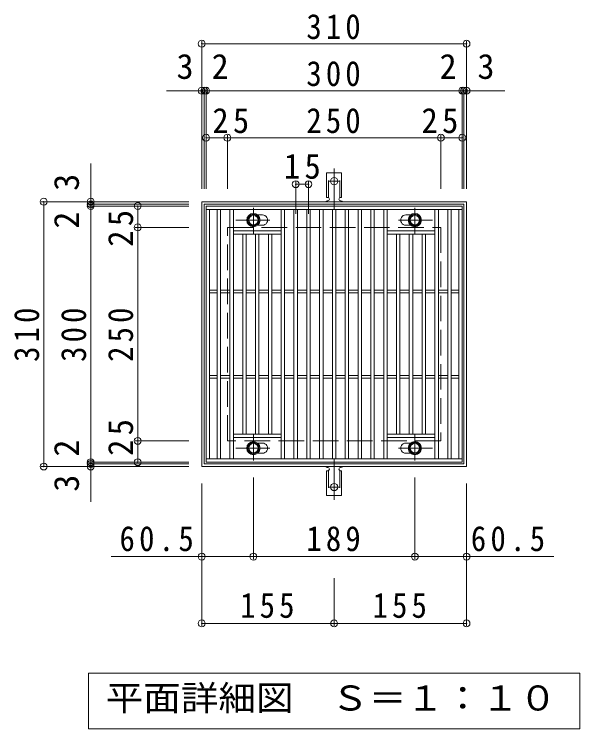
# Model space of a CAD drawing. Units: millimetres at full size, sheet at 1:10; some dimension numbers follow another scale. Extents: x -1436 to 1795, y -1374 to 1269.
# Drawn here: x -365 to 297, y 432 to 1269 of the extents above; entities that cross this region are included whole.
import ezdxf
from ezdxf.enums import TextEntityAlignment as Align

# ---------------------------------------------------------------- set-up
doc = ezdxf.new("R2010")
doc.units = ezdxf.units.MM
doc.header["$LTSCALE"] = 10
doc.header["$PDMODE"] = 32
doc.header["$PDSIZE"] = 8
for name, pattern in [('CHAIN1', [8, 5, -1, 1, -1]), ('CHAIN2', [12, 9, -1, 1, -1]), ('DASHED2', [3, 2, -1]), ('DASHED3', [4, 3, -1])]:
    doc.linetypes.add(name, pattern=pattern)
for name, color, linetype, lineweight in [('C-1', 2, 'Continuous', 9), ('C-2', 3, 'Continuous', 9), ('C-4', 7, 'Continuous', 9), ('C-5', 7, 'Continuous', 9), ('C-8', 4, 'Continuous', 9), ('C-9', 7, 'Continuous', 9), ('C-A', 3, 'Continuous', 9)]:
    doc.layers.add(name, color=color, linetype=linetype, lineweight=lineweight)
doc.styles.add('ＭＳ ゴシック', font='')
doc.styles.get('ＭＳ ゴシック').set_extended_font_data('MS Gothic')

msp = doc.modelspace()

# ---------------------------------------------------------------- linework, layer by layer
at = {"layer": 'C-1'}
for points in [[(-145.64, 739.07), (-145.64, 1049.07), (164.36, 1049.07), (164.36, 739.07)], [(-142.64, 742.07), (-142.64, 1046.07), (161.36, 1046.07), (161.36, 742.07)]]:
    msp.add_lwpolyline(points, close=True, dxfattribs=at)
at = {"layer": 'C-1', "linetype": 'DASHED3'}
msp.add_lwpolyline([(-115.64, 769.07), (-115.64, 1019.07), (134.36, 1019.07), (134.36, 769.07)], close=True, dxfattribs=at)
at = {"layer": 'C-2'}
for p, q in [((-140.64, 1040.07), (159.36, 1040.07)), ((-136.64, 748.07), (-136.64, 1040.07)), ((-127.64, 748.07), (-127.64, 1040.07)), ((-123.64, 748.07), (-123.64, 1040.07)), ((-112.64, 748.07), (-112.64, 1040.07)), ((-108.64, 748.07), (-108.64, 1040.07)), ((-52.64, 748.07), (-52.64, 1040.07)), ((-48.64, 748.07), (-48.64, 1040.07)), ((-37.64, 748.07), (-37.64, 1040.07)), ((-33.64, 748.07), (-33.64, 1040.07)), ((-22.64, 748.07), (-22.64, 1040.07)), ((-18.64, 748.07), (-18.64, 1040.07)), ((-7.64, 748.07), (-7.64, 1040.07)), ((-3.64, 748.07), (-3.64, 1040.07)), ((7.36, 748.07), (7.36, 1040.07)), ((11.36, 748.07), (11.36, 1040.07)), ((22.36, 748.07), (22.36, 1040.07)), ((26.36, 748.07), (26.36, 1040.07)), ((37.36, 748.07), (37.36, 1040.07)), ((41.36, 748.07), (41.36, 1040.07)), ((52.36, 748.07), (52.36, 1040.07)), ((56.36, 748.07), (56.36, 1040.07)), ((67.36, 748.07), (67.36, 1040.07)), ((71.36, 748.07), (71.36, 1040.07)), ((127.36, 748.07), (127.36, 1040.07)), ((131.36, 748.07), (131.36, 1040.07)), ((142.36, 748.07), (142.36, 1040.07)), ((146.36, 748.07), (146.36, 1040.07)), ((155.36, 748.07), (155.36, 1040.07)), ((-80.24, 1033.57), (-74.64, 1033.57)), ((98.95, 1033.57), (93.36, 1033.57)), ((-80.24, 1021.57), (-74.64, 1021.57)), ((98.95, 1021.57), (93.36, 1021.57)), ((-108.64, 1015.07), (-52.64, 1015.07)), ((127.36, 1015.07), (71.36, 1015.07)), ((-108.64, 1011.07), (-52.64, 1011.07)), ((-97.64, 777.07), (-97.64, 1011.07)), ((-93.64, 777.07), (-93.64, 1011.07)), ((-82.64, 777.07), (-82.64, 1011.07)), ((-78.64, 777.07), (-78.64, 1011.07)), ((-67.64, 777.07), (-67.64, 1011.07)), ((-63.64, 777.07), (-63.64, 1011.07)), ((127.36, 1011.07), (71.36, 1011.07)), ((82.36, 777.07), (82.36, 1011.07)), ((86.36, 777.07), (86.36, 1011.07)), ((97.36, 777.07), (97.36, 1011.07)), ((101.36, 777.07), (101.36, 1011.07)), ((112.36, 777.07), (112.36, 1011.07)), ((116.36, 777.07), (116.36, 1011.07)), ((-136.64, 945.57), (-127.64, 945.57)), ((-123.64, 945.57), (-112.64, 945.57)), ((-108.64, 945.57), (-97.64, 945.57)), ((-93.64, 945.57), (-82.64, 945.57)), ((-78.64, 945.57), (-67.64, 945.57)), ((-63.64, 945.57), (-52.64, 945.57)), ((-48.64, 945.57), (-37.64, 945.57)), ((-33.64, 945.57), (-22.64, 945.57)), ((-18.64, 945.57), (-7.64, 945.57)), ((-3.64, 945.57), (7.36, 945.57)), ((11.36, 945.57), (22.36, 945.57)), ((26.36, 945.57), (37.36, 945.57)), ((41.36, 945.57), (52.36, 945.57)), ((56.36, 945.57), (67.36, 945.57)), ((71.36, 945.57), (82.36, 945.57)), ((86.36, 945.57), (97.36, 945.57)), ((101.36, 945.57), (112.36, 945.57)), ((116.36, 945.57), (127.36, 945.57)), ((131.36, 945.57), (142.36, 945.57)), ((146.36, 945.57), (155.36, 945.57)), ((-136.64, 942.57), (-127.64, 942.57)), ((-123.64, 942.57), (-112.64, 942.57)), ((-108.64, 942.57), (-97.64, 942.57)), ((-93.64, 942.57), (-82.64, 942.57)), ((-78.64, 942.57), (-67.64, 942.57)), ((-63.64, 942.57), (-52.64, 942.57)), ((-48.64, 942.57), (-37.64, 942.57)), ((-33.64, 942.57), (-22.64, 942.57)), ((-18.64, 942.57), (-7.64, 942.57)), ((-3.64, 942.57), (7.36, 942.57)), ((11.36, 942.57), (22.36, 942.57)), ((26.36, 942.57), (37.36, 942.57)), ((41.36, 942.57), (52.36, 942.57)), ((56.36, 942.57), (67.36, 942.57)), ((71.36, 942.57), (82.36, 942.57)), ((86.36, 942.57), (97.36, 942.57)), ((101.36, 942.57), (112.36, 942.57)), ((116.36, 942.57), (127.36, 942.57)), ((131.36, 942.57), (142.36, 942.57)), ((146.36, 942.57), (155.36, 942.57)), ((-136.64, 845.57), (-127.64, 845.57)), ((-123.64, 845.57), (-112.64, 845.57)), ((-108.64, 845.57), (-97.64, 845.57)), ((-93.64, 845.57), (-82.64, 845.57)), ((-78.64, 845.57), (-67.64, 845.57)), ((-63.64, 845.57), (-52.64, 845.57)), ((-48.64, 845.57), (-37.64, 845.57)), ((-33.64, 845.57), (-22.64, 845.57)), ((-18.64, 845.57), (-7.64, 845.57)), ((-3.64, 845.57), (7.36, 845.57)), ((11.36, 845.57), (22.36, 845.57)), ((26.36, 845.57), (37.36, 845.57)), ((41.36, 845.57), (52.36, 845.57)), ((56.36, 845.57), (67.36, 845.57)), ((71.36, 845.57), (82.36, 845.57)), ((86.36, 845.57), (97.36, 845.57)), ((101.36, 845.57), (112.36, 845.57)), ((116.36, 845.57), (127.36, 845.57)), ((131.36, 845.57), (142.36, 845.57)), ((146.36, 845.57), (155.36, 845.57)), ((-136.64, 842.57), (-127.64, 842.57)), ((-123.64, 842.57), (-112.64, 842.57)), ((-108.64, 842.57), (-97.64, 842.57)), ((-93.64, 842.57), (-82.64, 842.57)), ((-78.64, 842.57), (-67.64, 842.57)), ((-63.64, 842.57), (-52.64, 842.57)), ((-48.64, 842.57), (-37.64, 842.57)), ((-33.64, 842.57), (-22.64, 842.57)), ((-18.64, 842.57), (-7.64, 842.57)), ((-3.64, 842.57), (7.36, 842.57)), ((11.36, 842.57), (22.36, 842.57)), ((26.36, 842.57), (37.36, 842.57)), ((41.36, 842.57), (52.36, 842.57)), ((56.36, 842.57), (67.36, 842.57)), ((71.36, 842.57), (82.36, 842.57)), ((86.36, 842.57), (97.36, 842.57)), ((101.36, 842.57), (112.36, 842.57)), ((116.36, 842.57), (127.36, 842.57)), ((131.36, 842.57), (142.36, 842.57)), ((146.36, 842.57), (155.36, 842.57)), ((-108.64, 777.07), (-52.64, 777.07)), ((-108.64, 773.07), (-52.64, 773.07)), ((127.36, 777.07), (71.36, 777.07)), ((127.36, 773.07), (71.36, 773.07)), ((-80.24, 766.57), (-74.64, 766.57)), ((98.95, 766.57), (93.36, 766.57)), ((-80.24, 754.57), (-74.64, 754.57)), ((98.95, 754.57), (93.36, 754.57)), ((159.36, 748.07), (-140.64, 748.07))]:
    msp.add_line(p, q, dxfattribs=at)
at = {"layer": 'C-2', "color": 7}
for p, q in [((-85.14, 630.61), (-85.14, 726.19)), ((103.86, 630.61), (103.86, 726.19)), ((-145.64, 552.47), (-145.64, 719.07)), ((164.36, 552.47), (164.36, 719.07)), ((-145.64, 633.61), (-251.52, 633.61)), ((-145.64, 633.61), (-85.14, 633.61)), ((-85.14, 633.61), (103.86, 633.61)), ((103.86, 633.61), (164.36, 633.61)), ((164.36, 633.61), (266.48, 633.61)), ((9.36, 552.47), (9.36, 608.26)), ((-145.64, 555.47), (9.36, 555.47)), ((9.36, 555.47), (164.36, 555.47))]:
    msp.add_line(p, q, dxfattribs=at)
at = {"layer": 'C-2'}
msp.add_lwpolyline([(-140.64, 744.07), (-140.64, 1044.07), (159.36, 1044.07), (159.36, 744.07)], close=True, dxfattribs=at)
for centre, start, end in [((-74.64, 1027.57), 269.99995, 90), ((93.36, 1027.57), 90, 270.00005), ((-74.64, 760.57), 270, 90.00005), ((93.36, 760.57), 89.99995, 270)]:
    msp.add_arc(centre, 6, start, end, dxfattribs=at)
at = {"layer": 'C-2', "color": 7}
for p in [(-145.64, 633.61), (-85.14, 633.61), (103.86, 633.61), (164.36, 633.61), (-145.64, 555.47), (9.36, 555.47), (164.36, 555.47)]:
    msp.add_point(p, dxfattribs=at)
at = {"layer": 'C-4'}
for p, q in [((-145.64, 1064.07), (-145.64, 1237.07)), ((-145.64, 1234.07), (164.36, 1234.07)), ((164.36, 1064.07), (164.36, 1237.07)), ((-142.64, 1064.07), (-142.64, 1182.07)), ((-140.64, 1064.07), (-140.64, 1182.07)), ((159.36, 1064.07), (159.36, 1182.07)), ((161.36, 1064.07), (161.36, 1182.07)), ((-186.96, 1179.07), (209.11, 1179.07)), ((-140.64, 1124.07), (159.36, 1124.07)), ((-115.64, 1064.07), (-115.64, 1127.07)), ((134.36, 1064.07), (134.36, 1127.07)), ((-275.64, 697.75), (-275.64, 1093.82)), ((-160.64, 1049.07), (-333.64, 1049.07)), ((-330.64, 739.07), (-330.64, 1049.07)), ((-160.64, 1046.07), (-278.64, 1046.07)), ((-160.64, 1044.07), (-278.64, 1044.07)), ((-220.64, 744.07), (-220.64, 1044.07)), ((-160.64, 1019.07), (-223.64, 1019.07)), ((-160.64, 769.07), (-223.64, 769.07)), ((-160.64, 739.07), (-333.64, 739.07)), ((-160.64, 744.07), (-278.64, 744.07)), ((-160.64, 742.07), (-278.64, 742.07))]:
    msp.add_line(p, q, dxfattribs=at)
for p in [(-145.64, 1234.07), (164.36, 1234.07), (-145.64, 1179.07), (-142.64, 1179.07), (-140.64, 1179.07), (159.36, 1179.07), (161.36, 1179.07), (164.36, 1179.07), (-140.64, 1124.07), (-115.64, 1124.07), (134.36, 1124.07), (159.36, 1124.07), (-330.64, 1049.07), (-275.64, 1049.07), (-275.64, 1046.07), (-275.64, 1044.07), (-220.64, 1044.07), (-220.64, 1019.07), (-220.64, 769.07), (-275.64, 744.07), (-275.64, 742.07), (-220.64, 744.07), (-330.64, 739.07), (-275.64, 739.07)]:
    msp.add_point(p, dxfattribs=at)
at = {"layer": 'C-5'}
msp.add_lwpolyline([(-278.14, 432.11), (-278.14, 497.11), (296.86, 497.11), (296.86, 432.11)], close=True, dxfattribs=at)
at = {"layer": 'C-8', "linetype": 'CHAIN1'}
for p, q in [((-85.14, 1011.6), (-85.14, 1041.95)), ((103.86, 1011.6), (103.86, 1041.95)), ((-105.61, 1027.57), (-65.92, 1027.57)), ((124.33, 1027.57), (84.64, 1027.57)), ((-85.14, 776.54), (-85.14, 746.19)), ((103.86, 776.54), (103.86, 746.19)), ((-105.61, 760.57), (-65.92, 760.57)), ((124.33, 760.57), (84.64, 760.57))]:
    msp.add_line(p, q, dxfattribs=at)
at = {"layer": 'C-8'}
for p, q in [((-85.14, 1035.07), (-91.64, 1031.32)), ((-91.64, 1031.32), (-91.64, 1023.82)), ((-78.64, 1031.32), (-85.14, 1035.07)), ((-78.64, 1023.82), (-78.64, 1031.32)), ((97.36, 1031.32), (103.86, 1035.07)), ((97.36, 1023.82), (97.36, 1031.32)), ((103.86, 1035.07), (110.36, 1031.32)), ((110.36, 1031.32), (110.36, 1023.82)), ((-91.64, 1023.82), (-85.14, 1020.06)), ((-85.14, 1020.06), (-78.64, 1023.82)), ((103.86, 1020.06), (97.36, 1023.82)), ((110.36, 1023.82), (103.86, 1020.06)), ((-91.64, 764.32), (-85.14, 768.07)), ((-91.64, 756.82), (-91.64, 764.32)), ((-85.14, 768.07), (-78.64, 764.32)), ((-78.64, 764.32), (-78.64, 756.82)), ((103.86, 768.07), (97.36, 764.32)), ((97.36, 764.32), (97.36, 756.82)), ((110.36, 764.32), (103.86, 768.07)), ((110.36, 756.82), (110.36, 764.32)), ((-85.14, 753.06), (-91.64, 756.82)), ((-78.64, 756.82), (-85.14, 753.06)), ((97.36, 756.82), (103.86, 753.06)), ((103.86, 753.06), (110.36, 756.82))]:
    msp.add_line(p, q, dxfattribs=at)
for centre, radius in [((-85.14, 1027.57), 7.75), ((-85.14, 1027.57), 6.5), ((-85.14, 1027.57), 5.5), ((103.86, 1027.57), 7.75), ((103.86, 1027.57), 6.5), ((103.86, 1027.57), 5.5), ((-85.14, 760.57), 7.75), ((-85.14, 760.57), 6.5), ((-85.14, 760.57), 5.5), ((103.86, 760.57), 7.75), ((103.86, 760.57), 6.5), ((103.86, 760.57), 5.5)]:
    msp.add_circle(centre, radius, dxfattribs=at)
at = {"layer": 'C-9'}
for p, q in [((-35.64, 1072.57), (-35.64, 1034.94)), ((-20.64, 1072.57), (-20.64, 1034.94)), ((-35.64, 1069.57), (-20.64, 1069.57))]:
    msp.add_line(p, q, dxfattribs=at)
for p in [(-35.64, 1069.57), (-20.64, 1069.57)]:
    msp.add_point(p, dxfattribs=at)
at = {"layer": 'C-A', "color": 7, "linetype": 'CHAIN2'}
for p, q in [((9.36, 1040.6), (9.36, 1088)), ((15.13, 1073.07), (3.58, 1073.07)), ((9.36, 747.54), (9.36, 700.14)), ((15.13, 715.07), (3.58, 715.07))]:
    msp.add_line(p, q, dxfattribs=at)
at = {"layer": 'C-A'}
for p, q in [((0.61, 1054.07), (0.61, 1083.07)), ((0.61, 1083.07), (18.11, 1083.07)), ((18.11, 1054.07), (18.11, 1083.07)), ((0.61, 1054.07), (1.86, 1054.07)), ((18.11, 1054.07), (16.86, 1054.07)), ((1.86, 1050.07), (1.35, 1050.07)), ((17.36, 1050.07), (16.86, 1050.07)), ((1.86, 738.07), (1.35, 738.07)), ((17.36, 738.07), (16.86, 738.07)), ((0.61, 734.07), (1.86, 734.07)), ((0.61, 734.07), (0.61, 705.07)), ((18.11, 734.07), (16.86, 734.07)), ((18.11, 734.07), (18.11, 705.07)), ((0.61, 705.07), (18.11, 705.07))]:
    msp.add_line(p, q, dxfattribs=at)
at = {"layer": 'C-A', "linetype": 'DASHED2'}
for p, q in [((2.61, 1053.92), (2.61, 1083.07)), ((16.11, 1053.92), (16.11, 1083.07)), ((2.61, 734.21), (2.61, 705.07)), ((16.11, 734.21), (16.11, 705.07))]:
    msp.add_line(p, q, dxfattribs=at)
at = {"layer": 'C-A'}
for centre in [(9.36, 1073.07), (9.36, 715.07)]:
    msp.add_circle(centre, 4.25, dxfattribs=at)
for centre, start, end in [((1.86, 1052.07), 270.1333, 90), ((16.86, 1052.07), 90, 270), ((1.36, 1048.07), 90.24164, 150.00073), ((17.36, 1048.07), 29.99953, 89.72404), ((1.36, 740.07), 209.99927, 269.75836), ((1.86, 736.07), 270, 89.8667), ((16.86, 736.07), 90, 270), ((17.36, 740.07), 270.27596, 330.00047)]:
    msp.add_arc(centre, 2, start, end, dxfattribs=at)

# ---------------------------------------------------------------- texts
at = {"layer": 'C-2', "color": 2, "char_height": 29.33, "attachment_point": 7, "style": 'ＭＳ ゴシック'}
for s, insert in [('\\T1.28;\\W0.9;60.5', (-241.92, 639.61)), ('\\T1.27;\\W0.9;189', (-23.14, 639.61)), ('\\T1.28;\\W0.9;60.5', (169.39, 639.61)), ('\\T1.27;\\W0.9;155', (-100.64, 561.47)), ('\\T1.27;\\W0.9;155', (54.36, 561.47))]:
    msp.add_mtext(s, dxfattribs=dict(at, insert=insert))
at = {"layer": 'C-4', "color": 2, "style": 'ＭＳ ゴシック'}
for s, p in [('3', (-175.16, 1184.07)), ('2', (-134.07, 1184.07)), ('2', (132.79, 1184.07)), ('3', (177.12, 1184.07))]:
    msp.add_text(s, height=29.33, dxfattribs=at).set_placement(p, align=Align.BOTTOM_LEFT)
for s, p in [('3', (-280.64, 1061.84)), ('2', (-280.64, 1017.5)), ('2', (-280.64, 750.64)), ('3', (-280.64, 709.55))]:
    msp.add_text(s, height=29.33, rotation=90, dxfattribs=at).set_placement(p, align=Align.BOTTOM_LEFT)
at = {"layer": 'C-4', "color": 2, "char_height": 29.33, "attachment_point": 7, "style": 'ＭＳ ゴシック'}
for s, insert in [('\\T1.27;\\W0.9;310', (-23.14, 1239.07)), ('\\T1.27;\\W0.9;300', (-23.14, 1184.07)), ('\\T1.27;\\W0.95;25', (-133.18, 1129.07)), ('\\T1.27;\\W0.9;250', (-23.14, 1129.07)), ('\\T1.27;\\W0.95;25', (111.68, 1129.07))]:
    msp.add_mtext(s, dxfattribs=dict(at, insert=insert))
at = {"layer": 'C-4', "color": 2, "char_height": 29.33, "attachment_point": 7, "rotation": 90, "style": 'ＭＳ ゴシック'}
for s, insert in [('\\T1.27;\\W0.95;25', (-225.64, 996.39)), ('\\T1.27;\\W0.9;310', (-335.64, 861.57)), ('\\T1.27;\\W0.9;300', (-280.64, 861.57)), ('\\T1.27;\\W0.9;250', (-225.64, 861.57)), ('\\T1.27;\\W0.95;25', (-225.64, 751.53))]:
    msp.add_mtext(s, dxfattribs=dict(at, insert=insert))
at = {"layer": 'C-5', "color": 2, "style": 'ＭＳ ゴシック', "width": 1.1}
msp.add_text('平面詳細図\u3000Ｓ＝１：１０', height=29.33, dxfattribs=at).set_placement((-258.14, 444.61), align=Align.BOTTOM_LEFT)
at = {"layer": 'C-9', "color": 2, "insert": (-49.39, 1075.57), "char_height": 29.33, "attachment_point": 7, "style": 'ＭＳ ゴシック'}
msp.add_mtext('\\T1.27;\\W0.95;15', dxfattribs=at)

doc.saveas('drawing.dxf')
